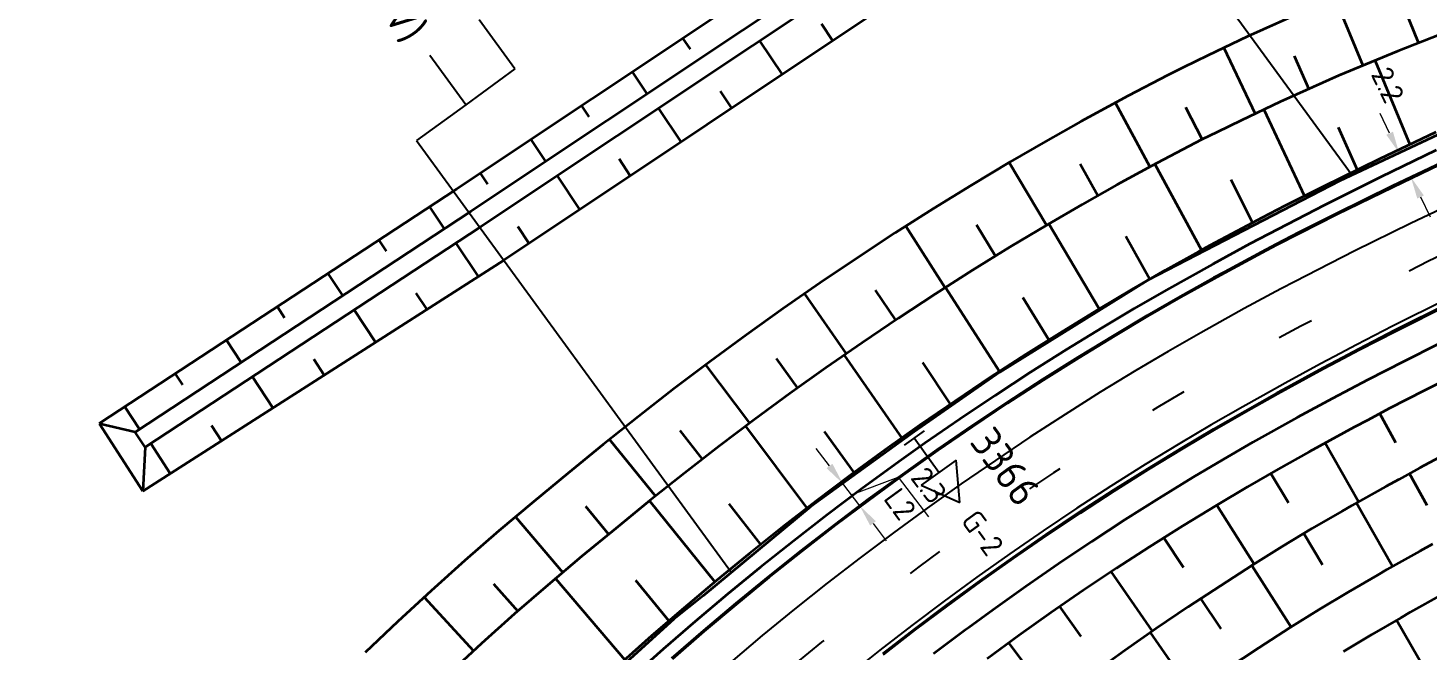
# Model space of a CAD drawing. Header units: metres. Extents: x 134219 to 139080, y 438661 to 444352.
# Drawn here: x 135269.3 to 135384.3, y 443454.7 to 443506 of the extents above; entities that cross this region are included whole.
import ezdxf
from ezdxf.enums import TextEntityAlignment as Align

# ---------------------------------------------------------------- set-up
doc = ezdxf.new("R2010")
doc.units = ezdxf.units.M
doc.linetypes.add('13strp', pattern=[4, 1, -3])
doc.linetypes.add('39strp', pattern=[12, 3, -9])
doc.layers.get('DEFPOINTS').update_dxf_attribs({"color": 193})
for name, color, linetype, lineweight in [('N-WE-KL-ET_LS_OV_ARMATUUR-S', 7, 'Continuous', 25), ('N-WE-KL-ET_LS_OV_ARMATUUR-T18', 1, 'Continuous', 25), ('N-WE-KL-ET_LS_OV_KABEL-G', 10, 'KL-LS-OV-N', 35), ('N-WE-KL-ET_LS_OV_KABEL-M', 7, 'Continuous', 18), ('N-WE-KL-ET_LS_OV_KABEL-T25', 7, 'Continuous', 25), ('Utd-geleiderail-nw', 8, 'glm a2ee v014$0$f2m40080', 35), ('Utd-ondergr-nw', 8, '13strp', 35)]:
    doc.layers.add(name, color=color, linetype=linetype, lineweight=lineweight)
doc.layers.add('N-WE-KL-ET_LS_OV_ARMATUUR-T25', color=2, linetype='Continuous')
doc.layers.add('Utd-weg-nw', color=8, linetype='Continuous')
doc.styles.add('ISO18', font='NLCS-ISO.ttf')
doc.styles.add('ISO25', font='NLCS-ISO.ttf')
doc.styles.add('NLCS_18', font='NLCS-ISO.ttf', dxfattribs={"height": 1.8})
doc.styles.add('NLCS_25', font='NLCS-ISO.ttf', dxfattribs={"height": 2.5})
doc.linetypes.add('glm a2ee v014$0$f2m40080', pattern='A,2,-1,[160,RTW.shx,S=0.5,R=0,X=0,Y=0],-1', length=4)
doc.linetypes.add('KL-LS-OV-N', pattern='A,4,-1,[103,NLCS.SHX,S=0.75,R=0,X=0,Y=0],-1,4,-1.5,["0V",Standard,S=1,R=0,X=0,Y=-0.5],-3', length=14.5)
doc.dimstyles.new('NLCS_t18_pijl_Dimension_l3_h1', dxfattribs={"dimtxt": 1.8, "dimasz": 1.8, "dimexe": 2, "dimexo": 2, "dimgap": 0.7, "dimtad": 1, "dimdec": 1, "dimzin": 0, "dimdsep": 46, "dimtxsty": 'NLCS_18', "dimcen": 2.5, "dimdle": 2, "dimclrd": 256, "dimclre": 256, "dimclrt": 256, "dimadec": 1, "dimazin": 0, "dimtfac": 1, "dimtdec": 1, "dimtofl": 0, "dimtmove": 1, "dimatfit": 0, "dimfxl": 0, "dimtolj": 1, "dimtzin": 0, "dimlwd": 18, "dimlwe": 18, "dimarcsym": 0})

# ---------------------------------------------------------------- blocks, each defined once
blk = doc.blocks.new('SKL-ET_OV_ARMATUUR_HD_NATRIUM_1x250W-SO (3)')
for p, q in [((6.49, 0), (3.49, 1.76)), ((3.49, -1.76), (6.49, 0))]:
    blk.add_line(p, q)
for points in [[(3.49, 1.76), (3.49, -1.76)], [(0, 1), (0, -1)], [(3.49, 0), (0, 0)]]:
    blk.add_lwpolyline(points)
at = {"layer": 'N-WE-KL-ET_LS_OV_ARMATUUR-T18', "style": 'ISO18', "flags": 1}
for tag, p in [('TYPE_ARMATUUR', (3.07, -6.82)), ('VERMOGEN_LAMP', (3.07, -10.61)), ('SPIEGELSTAND', (3.07, -14.39)), ('HOOGTE_LICHTMAST', (3.07, -18.17)), ('UITLEGGERHOEK', (3.07, -21.96)), ('TYPE_LICHTMAST', (3.07, -25.74)), ('BOTSVRIENDELIJK', (3.07, -29.53)), ('POSITIE_LICHTMAST', (3.07, -33.31)), ('KABELAANSLUITNG', (3.07, -37.1)), ('VOEDINGSPUNT', (3.07, -44.67))]:
    blk.add_attdef(tag, p, '', height=1.8, dxfattribs=at)
at = {"layer": 'N-WE-KL-ET_LS_OV_ARMATUUR-T18', "style": 'ISO18'}
for tag, p in [('FASE-AANSLUITING_1', (3.07, -40.88)), ('GROEPSNUMMER', (3.07, -48.45))]:
    blk.add_attdef(tag, p, '', height=1.8, dxfattribs=at)
at = {"layer": 'N-WE-KL-ET_LS_OV_ARMATUUR-T25', "style": 'ISO25'}
for tag, p in [('MASTNUMMER', (3.07, 7.39)), ('TYPE_SYMBOOL', (3.07, 3.61))]:
    blk.add_attdef(tag, p, '', height=2.5, dxfattribs=at)
blk = doc.blocks.new('*D479')
at = {"layer": 'DEFPOINTS', "color": 0, "transparency": 16777216}
for p in [(135381.97, 443495.69), (135381.97, 443495.69), (135382.94, 443493.69)]:
    blk.add_point(p, dxfattribs=at)
at = {"layer": 'N-WE-KL-ET_LS_OV_KABEL-M', "linetype": 'Continuous', "lineweight": 18, "transparency": 16777216}
for p, q in [((135381.19, 443497.31), (135380.4, 443498.93)), ((135383.73, 443492.07), (135384.52, 443490.45))]:
    blk.add_line(p, q, dxfattribs=at)
at = {"layer": 'N-WE-KL-ET_LS_OV_KABEL-M', "lineweight": 18, "transparency": 16777216}
for p, q in [((135381.97, 443495.69), (135380.17, 443494.82)), ((135382.94, 443493.69), (135381.15, 443492.81))]:
    blk.add_line(p, q, dxfattribs=at)
at = {"layer": 'N-WE-KL-ET_LS_OV_KABEL-M', "transparency": 16777216}
for points in [[(135381.46, 443497.44), (135380.92, 443497.18), (135381.97, 443495.69)], [(135384, 443492.2), (135383.46, 443491.94), (135382.94, 443493.69)]]:
    blk.add_solid(points, dxfattribs=at)
at = {"layer": 'N-WE-KL-ET_LS_OV_KABEL-M', "transparency": 16777216, "insert": (135381.04, 443501.28), "char_height": 1.8, "attachment_point": 5, "rotation": 295.8721, "style": 'NLCS_18'}
blk.add_mtext('\\A1;2.2', dxfattribs=at)
blk = doc.blocks.new('*D480')
at = {"layer": 'DEFPOINTS', "color": 0, "transparency": 16777216}
for p in [(135336.26, 443468.51), (135336.26, 443468.51), (135337.66, 443466.66)]:
    blk.add_point(p, dxfattribs=at)
at = {"layer": 'N-WE-KL-ET_LS_OV_KABEL-M', "linetype": 'Continuous', "lineweight": 18, "transparency": 16777216}
for p, q in [((135335.17, 443469.95), (135334.08, 443471.38)), ((135337.66, 443466.66), (135336.26, 443468.51)), ((135336.96, 443467.59), (135340.82, 443469.03)), ((135340.82, 443469.03), (135343.3, 443465.76)), ((135338.75, 443465.23), (135339.83, 443463.8))]:
    blk.add_line(p, q, dxfattribs=at)
at = {"layer": 'N-WE-KL-ET_LS_OV_KABEL-M', "lineweight": 18, "transparency": 16777216}
for p, q in [((135336.26, 443468.51), (135337.85, 443469.72)), ((135337.66, 443466.66), (135339.25, 443467.87))]:
    blk.add_line(p, q, dxfattribs=at)
at = {"layer": 'N-WE-KL-ET_LS_OV_KABEL-M', "transparency": 16777216}
for points in [[(135335.41, 443470.13), (135334.93, 443469.77), (135336.26, 443468.51)], [(135338.98, 443465.41), (135338.51, 443465.05), (135337.66, 443466.66)]]:
    blk.add_solid(points, dxfattribs=at)
at = {"layer": 'N-WE-KL-ET_LS_OV_KABEL-M', "transparency": 16777216, "insert": (135343.34, 443468.36), "char_height": 1.8, "attachment_point": 5, "rotation": 307.1565, "style": 'NLCS_18'}
blk.add_mtext('\\A1;2.3', dxfattribs=at)

msp = doc.modelspace()

# ---------------------------------------------------------------- linework, layer by layer
at = {"layer": 'N-WE-KL-ET_LS_OV_KABEL-G', "elevation": 7.18, "flags": 128}
msp.add_lwpolyline([(135529.9, 443571.87), (135523.79, 443568.37), (135513.95, 443562.4), (135500.62, 443554.83), (135497.13, 443552.89), (135485.44, 443546.35), (135476.71, 443541.44), (135465.44, 443534.88), (135455.27, 443529.64), (135450.45, 443527.98), (135439.15, 443522.46), (135433.34, 443519.58), (135415.87, 443511.31), (135400.8, 443504.55), (135389.18, 443499.08), (135377.1, 443493.4), (135361.32, 443485.24), (135349.16, 443477.67), (135342.13, 443472.76), (135333.62, 443466.6), (135324.79, 443459.26), (135322.37, 443457.35), (135310.06, 443446.13), (135304.58, 443440.29), (135302.49, 443438.14), (135300.61, 443436.91), (135300.63, 443436.92), (135300.61, 443436.75), (135297.97, 443433.34), (135287.54, 443419.26), (135283.53, 443413.49), (135275.25, 443401.16), (135268.55, 443390.03), (135261.77, 443377.03), (135253.95, 443359.54), (135249.28, 443346.73), (135245.33, 443333.99), (135239.58, 443308.5), (135238.41, 443302.21), (135237.08, 443299.82), (135235.32, 443288.35), (135234.74, 443284.03), (135234.36, 443271.55), (135234.55, 443258.58), (135234.55, 443258.61), (135234.17, 443256.93), (135234.54, 443246.91), (135234.53, 443246.87)], dxfattribs=at)
at = {"layer": 'N-WE-KL-ET_LS_OV_KABEL-T25'}
for p, q in [((135349.28, 443533.44), (135378.1, 443493.87)), ((135309.32, 443502.6), (135306.38, 443506.64)), ((135305.28, 443499.65), (135302.34, 443503.7)), ((135309.32, 443502.6), (135305.28, 443499.65)), ((135305.28, 443499.65), (135301.24, 443496.71)), ((135301.24, 443496.71), (135327.11, 443461.19))]:
    msp.add_line(p, q, dxfattribs=at)
at = {"layer": 'Utd-geleiderail-nw', "linetype": 'Continuous', "flags": 128}
for points in [[(135385.02, 443495.92), (135380.44, 443493.7), (135378.75, 443492.86), (135375.83, 443491.39), (135372.77, 443489.82), (135369.71, 443488.21), (135366.66, 443486.55), (135362.83, 443484.41), (135360.2, 443482.89), (135357.61, 443481.34), (135354.64, 443479.52), (135351.69, 443477.66), (135348.77, 443475.75), (135345.88, 443473.81), (135343.01, 443471.82), (135341.09, 443470.46), (135340.58, 443470.1), (135337.77, 443468.04), (135334.98, 443465.94), (135332.23, 443463.8), (135329.5, 443461.63), (135326.8, 443459.42), (135324.14, 443457.17), (135321.51, 443454.89), (135318.9, 443452.56)], [(135385.17, 443479.97), (135382.35, 443478.55), (135379.41, 443477.04), (135376.5, 443475.51), (135373.6, 443473.94), (135369.96, 443471.9), (135367.5, 443470.47), (135365.05, 443469.02), (135362.25, 443467.3), (135359.47, 443465.54), (135356.72, 443463.75), (135353.99, 443461.91), (135351.29, 443460.04), (135348.61, 443458.13), (135346.6, 443456.65), (135346.35, 443456.47), (135343.72, 443454.5)]]:
    msp.add_lwpolyline(points, dxfattribs=at)
at = {"layer": 'Utd-ondergr-nw', "linetype": 'Continuous'}
for p, q in [((135278.75, 443467.89), (135275.18, 443473.42)), ((135278.94, 443471.49), (135278.11, 443472.74))]:
    msp.add_line(p, q, dxfattribs=at)
at = {"layer": 'Utd-ondergr-nw', "linetype": 'Continuous', "flags": 128}
for points in [[(135508.19, 443632.66), (135473.01, 443605.97), (135442.52, 443584.56), (135409.34, 443561.57), (135373.59, 443538.25), (135337.97, 443515.02), (135304.52, 443492.71), (135275.17, 443473.43)], [(135507.91, 443629.62), (135474.29, 443604.22), (135443.77, 443582.77), (135410.55, 443559.76), (135374.78, 443536.43), (135339.16, 443513.21), (135305.72, 443490.9), (135278.12, 443472.74)], [(135508.87, 443628.46), (135475.17, 443603), (135444.62, 443581.54), (135411.39, 443558.52), (135375.6, 443535.18), (135339.99, 443511.96), (135306.55, 443489.65), (135278.94, 443471.49)], [(135512, 443627.84), (135476.71, 443600.89), (135446.39, 443579.02), (135413.35, 443555.61), (135377.5, 443532.26), (135341.81, 443509.2), (135308.39, 443486.86), (135278.76, 443467.88)], [(135376.71, 443508.4), (135379, 443502.87)], [(135374.42, 443507.45), (135369.51, 443505.26), (135366.24, 443503.71), (135364.23, 443502.73), (135362.97, 443502.09), (135359.7, 443500.4), (135358.74, 443499.88), (135355.81, 443498.28), (135352.91, 443496.64), (135350.02, 443494.96), (135346.84, 443493.05), (135343.7, 443491.11), (135340.57, 443489.11), (135337.48, 443487.07), (135334.41, 443485), (135331.36, 443482.89), (135328.35, 443480.74), (135325.36, 443478.54), (135322.4, 443476.31), (135319.47, 443474.03), (135316.58, 443471.71), (135313.7, 443469.37), (135310.84, 443467.01), (135308, 443464.61), (135305.2, 443462.17), (135302.44, 443459.69), (135299.7, 443457.17), (135297.01, 443454.61)], [(135382.44, 443507.5), (135383.55, 443504.71)], [(135334.51, 443506.31), (135335.42, 443504.93)], [(135386.69, 443505.95), (135381.86, 443504.05), (135377.02, 443502.05), (135372.2, 443499.89), (135368.98, 443498.37), (135367.01, 443497.41), (135365.77, 443496.79), (135362.58, 443495.13), (135361.64, 443494.63), (135358.77, 443493.06), (135355.93, 443491.46), (135353.11, 443489.82), (135350.01, 443487.96), (135346.93, 443486.05), (135343.88, 443484.1), (135340.85, 443482.11), (135337.85, 443480.08), (135334.87, 443478.02), (135331.92, 443475.92), (135329, 443473.77), (135326.11, 443471.59), (135323.25, 443469.36), (135320.42, 443467.1), (135317.61, 443464.81), (135314.8, 443462.51), (135312.03, 443460.16), (135309.29, 443457.78), (135306.58, 443455.36), (135303.91, 443452.89)], [(135323.74, 443504.22), (135323.13, 443505.13)], [(135329.43, 443504.91), (135331.27, 443502.15)], [(135367.57, 443504.34), (135370.14, 443498.92)], [(135373.34, 443503.68), (135374.56, 443500.94)], [(135380, 443503.28), (135382.84, 443496.38)], [(135320.18, 443500.54), (135318.97, 443502.35)], [(135326.19, 443500.76), (135327.11, 443499.38)], [(135315.42, 443498.67), (135314.82, 443499.58)], [(135321.11, 443499.36), (135322.96, 443496.6)], [(135358.65, 443499.83), (135361.5, 443494.55)], [(135364.43, 443499.47), (135365.78, 443496.8)], [(135370.85, 443499.26), (135374.19, 443492.15)], [(135311.86, 443494.99), (135310.66, 443496.8)], [(135384.98, 443497.4), (135380.33, 443495.19), (135375.69, 443492.91), (135372.59, 443491.34), (135370.69, 443490.36), (135369.51, 443489.73), (135366.43, 443488.08), (135365.52, 443487.58), (135362.76, 443486.04), (135360.02, 443484.46), (135357.3, 443482.85), (135354.31, 443481.02), (135351.34, 443479.15), (135348.4, 443477.24), (135345.48, 443475.29), (135342.59, 443473.3), (135339.74, 443471.27), (135336.9, 443469.2), (135334.1, 443467.09), (135331.33, 443464.94), (135328.59, 443462.76), (135325.88, 443460.53), (135323.2, 443458.27), (135320.55, 443455.97), (135317.93, 443453.64)], [(135376.96, 443497.81), (135378.51, 443494.29)], [(135317.88, 443495.2), (135318.8, 443493.82)], [(135386.03, 443495.15), (135381.41, 443492.96), (135376.8, 443490.69), (135373.73, 443489.14), (135371.84, 443488.16), (135370.67, 443487.54), (135367.61, 443485.9), (135366.71, 443485.41), (135363.98, 443483.88), (135361.27, 443482.32), (135358.58, 443480.72), (135355.61, 443478.91), (135352.67, 443477.06), (135349.76, 443475.17), (135346.88, 443473.24), (135344.02, 443471.27), (135341.19, 443469.26), (135338.38, 443467.21), (135335.61, 443465.12), (135332.86, 443462.99), (135330.15, 443460.83), (135327.46, 443458.63), (135324.81, 443456.39), (135322.19, 443454.11)], [(135386.06, 443495.09), (135381.44, 443492.89), (135376.83, 443490.63), (135373.76, 443489.07), (135371.87, 443488.1), (135370.7, 443487.48), (135367.65, 443485.84), (135366.75, 443485.35), (135364.02, 443483.82), (135361.3, 443482.26), (135358.61, 443480.66), (135355.65, 443478.85), (135352.71, 443477), (135349.8, 443475.11), (135346.91, 443473.18), (135344.06, 443471.21), (135341.23, 443469.2), (135338.42, 443467.15), (135335.65, 443465.07), (135332.91, 443462.94), (135330.19, 443460.78), (135327.51, 443458.57), (135324.85, 443456.34), (135322.23, 443454.06)], [(135349.94, 443494.91), (135352.99, 443489.74)], [(135355.75, 443494.79), (135357.22, 443492.18)], [(135361.91, 443494.77), (135365.72, 443487.69)], [(135307.1, 443493.12), (135306.5, 443494.03)], [(135312.8, 443493.81), (135314.64, 443491.04)], [(135368.14, 443493.52), (135369.92, 443489.95)], [(135303.53, 443489.46), (135302.33, 443491.27)], [(135309.56, 443489.65), (135310.48, 443488.26)], [(135341.43, 443489.66), (135344.68, 443484.61)], [(135347.24, 443489.77), (135348.81, 443487.21)], [(135353.2, 443489.87), (135357.33, 443482.86)], [(135359.52, 443488.84), (135361.5, 443485.31)], [(135298.76, 443487.62), (135298.16, 443488.53)], [(135304.47, 443488.28), (135306.29, 443485.52)], [(135295.18, 443483.96), (135293.98, 443485.78)], [(135301.18, 443484.17), (135302.08, 443482.82)], [(135338.92, 443484.42), (135340.58, 443481.93)], [(135344.69, 443484.62), (135349.13, 443477.72)], [(135290.4, 443482.12), (135289.81, 443483.03)], [(135333.12, 443484.1), (135336.53, 443479.17)], [(135386.06, 443483.32), (135381.6, 443481.09), (135378.65, 443479.56), (135376.84, 443478.61), (135375.71, 443478), (135372.79, 443476.41), (135371.93, 443475.93), (135369.32, 443474.47), (135366.73, 443472.97), (135364.15, 443471.45), (135361.31, 443469.72), (135358.5, 443467.95), (135355.72, 443466.14), (135352.95, 443464.29), (135350.22, 443462.4), (135347.51, 443460.48), (135344.83, 443458.52), (135342.18, 443456.52), (135339.55, 443454.49)], [(135386.1, 443483.25), (135381.63, 443481.02), (135378.68, 443479.5), (135376.87, 443478.54), (135375.74, 443477.94), (135372.83, 443476.35), (135371.97, 443475.87), (135369.36, 443474.41), (135366.76, 443472.91), (135364.19, 443471.39), (135361.35, 443469.66), (135358.54, 443467.89), (135355.75, 443466.08), (135352.99, 443464.23), (135350.26, 443462.35), (135347.55, 443460.42), (135344.87, 443458.46), (135342.22, 443456.47), (135339.59, 443454.43)], [(135351.06, 443483.81), (135353.2, 443480.33)], [(135296.11, 443482.78), (135297.86, 443480.12)], [(135286.82, 443478.47), (135285.63, 443480.29)], [(135292.79, 443478.73), (135293.65, 443477.43)], [(135330.78, 443478.79), (135332.53, 443476.35)], [(135336.38, 443479.06), (135341.1, 443472.24)], [(135342.8, 443478.45), (135345.09, 443475.02)], [(135282.05, 443476.63), (135281.45, 443477.54)], [(135287.76, 443477.29), (135289.43, 443474.73)], [(135324.99, 443478.27), (135328.59, 443473.46)], [(135388.46, 443478.36), (135384.06, 443476.17), (135381.16, 443474.67), (135379.39, 443473.73), (135378.28, 443473.14), (135375.43, 443471.58), (135374.59, 443471.11), (135372.04, 443469.69), (135369.5, 443468.23), (135366.98, 443466.73), (135364.21, 443465.04), (135361.47, 443463.31), (135358.74, 443461.55), (135356.05, 443459.74), (135353.37, 443457.9), (135350.73, 443456.02), (135348.11, 443454.1)], [(135278.47, 443472.97), (135277.28, 443474.8)], [(135381.7, 443471.84), (135380.39, 443474.26)], [(135284.4, 443473.29), (135285.22, 443472.03)], [(135322.86, 443472.87), (135324.7, 443470.5)], [(135328.26, 443473.22), (135333.32, 443466.48)], [(135334.73, 443472.79), (135337.18, 443469.4)], [(135279.4, 443471.79), (135281.01, 443469.34)], [(135317.1, 443472.13), (135320.87, 443467.46)], [(135378.64, 443467), (135375.89, 443471.83)], [(135386.5, 443471.3), (135383.67, 443469.79), (135381.94, 443468.85), (135380.87, 443468.25), (135378.09, 443466.69), (135377.28, 443466.23), (135374.81, 443464.8), (135372.36, 443463.32), (135369.94, 443461.81), (135367.28, 443460.1), (135364.63, 443458.36), (135362.02, 443456.58), (135359.42, 443454.77), (135356.86, 443452.92)], [(135372.87, 443466.92), (135371.42, 443469.33)], [(135384.27, 443466.7), (135382.83, 443469.33)], [(135320.38, 443467.07), (135325.75, 443460.42)], [(135381.43, 443461.69), (135378.46, 443466.9)], [(135309.38, 443465.78), (135313.26, 443461.2)], [(135315.12, 443466.65), (135317.02, 443464.33)], [(135326.9, 443466.84), (135329.51, 443463.5)], [(135370.05, 443461.88), (135366.98, 443466.74)], [(135364.24, 443461.6), (135362.63, 443464.04)], [(135384.72, 443463.53), (135383.67, 443462.95), (135380.97, 443461.43), (135380.18, 443460.97), (135377.77, 443459.58), (135375.39, 443458.14), (135373.03, 443456.67), (135370.44, 443455), (135367.87, 443453.3)], [(135375.68, 443461.82), (135374.14, 443464.39)], [(135361.71, 443456.36), (135358.32, 443461.26)], [(135373.09, 443456.7), (135369.88, 443461.77)], [(135307.57, 443460.26), (135309.56, 443458.01)], [(135312.67, 443460.7), (135318.36, 443454.02)], [(135319.24, 443460.56), (135321.98, 443457.22)], [(135301.87, 443459.17), (135305.92, 443454.75)], [(135367.34, 443456.55), (135365.69, 443459.05)], [(135385.54, 443459.41), (135382.88, 443457.92), (135382.11, 443457.47), (135379.74, 443456.1), (135377.41, 443454.69)], [(135355.85, 443455.93), (135354.08, 443458.39)], [(135384.17, 443453.08), (135381.76, 443457.27)], [(135353.61, 443450.5), (135349.89, 443455.41)], [(135364.96, 443451.32), (135361.55, 443456.25)]]:
    msp.add_lwpolyline(points, dxfattribs=at)
at = {"layer": 'Utd-ondergr-nw', "linetype": 'Continuous'}
for points in [[(135278.12, 443472.74), (135275.18, 443473.42)], [(135278.94, 443471.49), (135278.75, 443467.89)]]:
    msp.add_lwpolyline(points, dxfattribs=at)
at = {"layer": 'Utd-weg-nw', "linetype": '39strp', "flags": 128}
msp.add_lwpolyline([(135728.09, 443738.86), (135725.39, 443734.69), (135722.65, 443730.55), (135721.51, 443728.85), (135719.87, 443726.43), (135717.05, 443722.35), (135714.18, 443718.29), (135711.28, 443714.26), (135708.33, 443710.26), (135705.34, 443706.29), (135702.32, 443702.35), (135699.26, 443698.44), (135696.15, 443694.56), (135693.01, 443690.71), (135689.83, 443686.9), (135686.61, 443683.11), (135683.36, 443679.36), (135680.06, 443675.64), (135676.74, 443671.95), (135673.37, 443668.3), (135669.97, 443664.68), (135666.53, 443661.1), (135663.05, 443657.55), (135659.54, 443654.03), (135656, 443650.55), (135652.42, 443647.11), (135648.8, 443643.7), (135645.16, 443640.33), (135641.47, 443636.99), (135640.41, 443636.05), (135637.76, 443633.7), (135634.01, 443630.44), (135630.23, 443627.21), (135626.42, 443624.03), (135622.58, 443620.88), (135617.83, 443617.08), (135614.8, 443614.7), (135610.86, 443611.66), (135606.9, 443608.66), (135602.65, 443605.49), (135598.9, 443602.73), (135594.87, 443599.8), (135590.82, 443596.9), (135586.76, 443594.02), (135582.68, 443591.17), (135578.58, 443588.34), (135574.46, 443585.54), (135570.33, 443582.76), (135566.18, 443580.01), (135562.01, 443577.29), (135557.82, 443574.59), (135553.62, 443571.92), (135549.4, 443569.28), (135545.16, 443566.66), (135540.91, 443564.06), (135540.23, 443563.65), (135536.64, 443561.5), (135532.36, 443558.96), (135528.06, 443556.45), (135523.74, 443553.96), (135519.41, 443551.51), (135515.07, 443549.08), (135510.71, 443546.67), (135506.33, 443544.3), (135501.94, 443541.95), (135497.53, 443539.63), (135493.3, 443537.43), (135488.68, 443535.07), (135484.23, 443532.82), (135479.77, 443530.61), (135475.29, 443528.41), (135470.81, 443526.24), (135466.31, 443524.09), (135461.8, 443521.96), (135457.28, 443519.84), (135452.76, 443517.74), (135448.23, 443515.66), (135443.69, 443513.58), (135439.14, 443511.52), (135434.59, 443509.47), (135430.03, 443507.43), (135425.47, 443505.39), (135420.9, 443503.36), (135416.34, 443501.33), (135412.08, 443499.44), (135407.82, 443497.56), (135407.2, 443497.28), (135402.63, 443495.24), (135398.06, 443493.17), (135393.49, 443491.08), (135388.94, 443488.96), (135384.39, 443486.78), (135379.87, 443484.54), (135376.88, 443483), (135375.04, 443482.04), (135373.89, 443481.44), (135370.93, 443479.83), (135370.05, 443479.35), (135367.4, 443477.86), (135364.76, 443476.34), (135362.14, 443474.79), (135359.26, 443473.03), (135356.4, 443471.23), (135353.57, 443469.39), (135350.76, 443467.52), (135347.98, 443465.6), (135345.23, 443463.65), (135342.51, 443461.65), (135339.81, 443459.62), (135337.14, 443457.55), (135334.5, 443455.45), (135331.89, 443453.31), (135329.31, 443451.13), (135326.76, 443448.92), (135324.24, 443446.67), (135321.75, 443444.39), (135319.3, 443442.07), (135316.87, 443439.72), (135314.48, 443437.33), (135312.12, 443434.92), (135309.8, 443432.47), (135307.51, 443429.98), (135305.26, 443427.47), (135303.04, 443424.93), (135300.86, 443422.35), (135298.94, 443420.03), (135298.71, 443419.75), (135296.6, 443417.11), (135295.25, 443415.39)], dxfattribs=at)
at = {"layer": 'Utd-weg-nw', "linetype": 'Continuous', "flags": 128}
for points in [[(135387.48, 443492.06), (135382.9, 443489.88), (135378.33, 443487.63), (135375.29, 443486.09), (135373.43, 443485.13), (135372.26, 443484.52), (135369.25, 443482.9), (135368.36, 443482.41), (135365.67, 443480.91), (135362.99, 443479.36), (135360.34, 443477.79), (135357.41, 443476.01), (135354.52, 443474.18), (135351.64, 443472.32), (135348.8, 443470.41), (135345.98, 443468.47), (135343.18, 443466.48), (135340.42, 443464.46), (135337.68, 443462.4), (135334.98, 443460.31), (135332.3, 443458.17), (135329.65, 443456), (135327.03, 443453.79)], [(135385.89, 443483.68), (135381.42, 443481.44), (135378.46, 443479.92), (135376.65, 443478.96), (135375.52, 443478.36), (135372.6, 443476.76), (135371.74, 443476.28), (135369.12, 443474.82), (135366.52, 443473.32), (135363.94, 443471.79), (135361.1, 443470.06), (135358.29, 443468.28), (135355.5, 443466.47), (135352.73, 443464.62), (135349.99, 443462.73), (135347.28, 443460.81), (135344.59, 443458.84), (135341.93, 443456.84), (135339.3, 443454.8), (135336.7, 443452.73)]]:
    msp.add_lwpolyline(points, dxfattribs=at)

# ---------------------------------------------------------------- block references
at = {"layer": 'N-WE-KL-ET_LS_OV_ARMATUUR-S'}
ref = msp.add_blockref('SKL-ET_OV_ARMATUUR_HD_NATRIUM_1x250W-SO (3)', (135342.12, 443472.25, 9.36), dxfattribs=dict(at, rotation=305.3801612746007))
ref.add_attrib('MASTNUMMER', '3366', (135346.61, 443471.91, 9.36), dxfattribs={"layer": 'N-WE-KL-ET_LS_OV_ARMATUUR-T25', "height": 2.5, "rotation": 306.066, "style": 'ISO25'})
ref.add_attrib('FASE-AANSLUITING_1', 'L2', (135339.53, 443467.26, 9.36), dxfattribs={"layer": 'N-WE-KL-ET_LS_OV_ARMATUUR-T18', "height": 1.8, "rotation": 306.066, "style": 'ISO18'})
ref.add_attrib('GROEPSNUMMER', 'G-2', (135345.9, 443465.45, 9.36), dxfattribs={"layer": 'N-WE-KL-ET_LS_OV_ARMATUUR-T18', "height": 1.8, "rotation": 306.066, "style": 'ISO18'})

# ---------------------------------------------------------------- texts
at = {"layer": 'N-WE-KL-ET_LS_OV_KABEL-T25', "style": 'NLCS_25'}
msp.add_text('RWS VP G-10 VG-YMvKas 4x10mm² (OV)', height=2.5, rotation=306.066, dxfattribs=at).set_placement((135301.21, 443505.25), align=Align.MIDDLE_RIGHT)

# ---------------------------------------------------------------- dimensions: what is measured, and where the dimension line sits
at = {"layer": 'N-WE-KL-ET_LS_OV_KABEL-M'}
dim = msp.add_linear_dim(base=(135381.97, 443495.69), p1=(135382.94, 443493.69), p2=(135381.97, 443495.69), angle=115.8721, dimstyle='NLCS_t18_pijl_Dimension_l3_h1', dxfattribs=at)
dim.commit()
dim.dimension.update_dxf_attribs({"geometry": '*D479', "text_midpoint": (135379.6, 443500.58), "dimtype": 161})
dim = msp.add_aligned_dim(p1=(135337.66, 443466.66), p2=(135336.26, 443468.51), distance=0, dimstyle='NLCS_t18_pijl_Dimension_l3_h1', dxfattribs=at)
dim.commit()
dim.dimension.update_dxf_attribs({"geometry": '*D480', "text_midpoint": (135342.52, 443469.44)})

doc.saveas('drawing.dxf')
